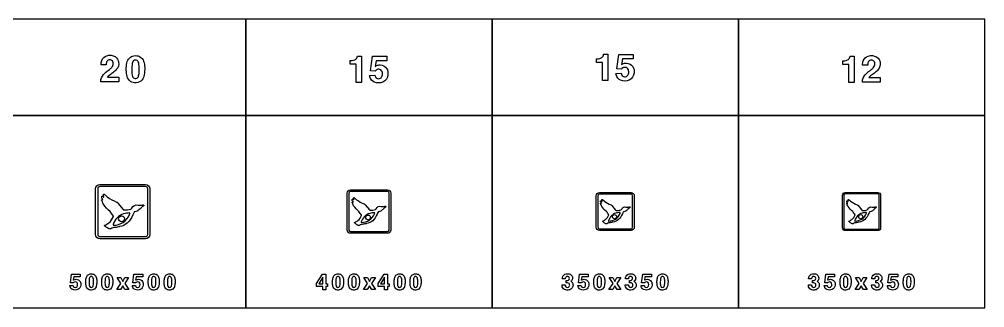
# Model space of a CAD drawing. Extents: x 0 to 18160, y 0 to 2655.
# Drawn here: x 9262 to 18160, y 0 to 2655 of the extents above; entities that cross this region are included whole.
import ezdxf

# ---------------------------------------------------------------- set-up
doc = ezdxf.new("R2010")
doc.units = 0
doc.header["$MEASUREMENT"] = 0

msp = doc.modelspace()

# ---------------------------------------------------------------- linework, layer by layer
for points in [[(9080, 1770), (11350, 1770), (11350, 2655), (9080, 2655)], [(11350, 1770), (13620, 1770), (13620, 2655), (11350, 2655)], [(13620, 1770), (15890, 1770), (15890, 2655), (13620, 2655)], [(15890, 1770), (18160, 1770), (18160, 2655), (15890, 2655)], [(9080, 0), (11350, 0), (11350, 1770), (9080, 1770)], [(11350, 0), (13620, 0), (13620, 1770), (11350, 1770)], [(13620, 0), (15890, 0), (15890, 1770), (13620, 1770)], [(15890, 0), (18160, 0), (18160, 1770), (15890, 1770)], [(10198.2, 221.797), (10163.1, 276.346), (10197.9, 276.346), (10216.2, 242.294), (10234.9, 276.346), (10269, 276.346), (10233.5, 222.318), (10270, 166.299), (10235.4, 166.299), (10215.6, 202.389), (10195.2, 166.299), (10161, 166.299)], [(12001, 222.096), (12055.2, 309.963), (12087.1, 309.963), (12087.1, 219.229), (12103.3, 219.229), (12103.3, 196.409), (12087.1, 196.409), (12087.1, 165.058), (12058.6, 165.058), (12058.6, 196.409), (12001, 196.409)], [(12058.6, 280.769), (12022.6, 219.229), (12058.6, 219.229)], [(12472.5, 221.797), (12437.4, 276.346), (12472.2, 276.347), (12490.5, 242.294), (12509.2, 276.347), (12543.3, 276.347), (12507.8, 222.318), (12544.3, 166.299), (12509.7, 166.299), (12489.9, 202.389), (12469.5, 166.299), (12435.3, 166.299)], [(12569, 222.114), (12623.3, 309.981), (12655.1, 309.981), (12655.1, 219.246), (12671.3, 219.246), (12671.3, 196.427), (12655.1, 196.427), (12655.1, 165.076), (12626.6, 165.076), (12626.6, 196.427), (12569, 196.427)], [(12626.6, 280.787), (12590.6, 219.246), (12626.6, 219.246)], [(14734.2, 221.783), (14699.1, 276.333), (14733.9, 276.333), (14752.1, 242.281), (14770.8, 276.333), (14805, 276.333), (14769.4, 222.304), (14806, 166.285), (14771.4, 166.285), (14751.6, 202.375), (14731.2, 166.285), (14697, 166.285)], [(17004.2, 221.783), (16969.1, 276.333), (17003.9, 276.333), (17022.1, 242.281), (17040.8, 276.333), (17075, 276.333), (17039.4, 222.304), (17076, 166.285), (17041.4, 166.285), (17021.6, 202.375), (17001.2, 166.285), (16967, 166.285)]]:
    msp.add_lwpolyline(points, close=True)
for points in [[(10012.9, 2078.85, -0.0640343), (10014.2, 2099.78, -0.161687), (10050, 2160.33, -0.0283718), (10091.8, 2192.71, 0.0545111), (10112.7, 2210.64, 0.192461), (10127.7, 2250.18, 0.234238), (10114.1, 2276.56, 0.196223), (10088.8, 2281.34, 0.252425), (10066.8, 2264.16, 0.0856617), (10062.7, 2247.14, 0.0202329), (10062, 2235.45), (10015.3, 2235.45, -0.0983795), (10021.4, 2276.76, -0.245047), (10067.6, 2319.89, -0.207102), (10144.5, 2311.55, -0.233443), (10177, 2259.22, -0.20961), (10158.8, 2195.04, -0.0785124), (10124.9, 2163.57, 0.0107372), (10089.1, 2137.78, 0.0665092), (10073.2, 2121.74), (10177.7, 2121.74), (10177.7, 2078.85)], [(10247.9, 2191.49, -0.0563084), (10253.9, 2254.33, -0.130301), (10276.1, 2298.12, -0.174843), (10317.9, 2319.53, -0.147552), (10371, 2312.9, -0.192146), (10407.8, 2269.73, -0.0833996), (10417.1, 2212.7, -0.0545507), (10412.1, 2141.92, -0.116773), (10393, 2097.85, -0.221099), (10338.1, 2070.16, -0.162564), (10286.7, 2082.68, -0.174743), (10255.4, 2128.1, -0.0640867), (10247.9, 2186.79)], [(12310.9, 2274.45), (12324.1, 2274.45, 0.0261527), (12330.1, 2275.12, 0.0824327), (12354.9, 2282.34, 0.211118), (12374.9, 2306.08, 0.0230957), (12377.6, 2315.99), (12415.7, 2315.99), (12415.7, 2074.01), (12367.1, 2074.01), (12367.1, 2241.03), (12310.9, 2241.03)], [(12491, 2139), (12538, 2140.78, 0.0452719), (12544.4, 2124.55, 0.0567733), (12549.1, 2117.67, 0.070207), (12553.5, 2114.2, 0.264984), (12589.6, 2112.3, 0.20748), (12607, 2135.41, 0.147389), (12605.8, 2173.44, 0.308532), (12576.4, 2194.85, 0.215743), (12546.7, 2184.62, 0.028781), (12541.3, 2178.38), (12498.7, 2180.39), (12516.5, 2315.07), (12650.5, 2315.07), (12650.5, 2273.2), (12550.1, 2273.2), (12541.1, 2221.19, -0.0211252), (12554.1, 2228.73, -0.121371), (12587.4, 2234.58, -0.244671), (12647.2, 2202.63, -0.173069), (12658.8, 2143.5, -0.256779), (12613.6, 2077.51, -0.199585), (12534, 2076.44, -0.245625), (12493.7, 2125.34, -0.0170062)], [(14580.9, 2291.94), (14594, 2291.94, 0.0261527), (14600.1, 2292.61, 0.0824327), (14624.9, 2299.84, 0.211118), (14644.9, 2323.58, 0.0230957), (14647.6, 2333.49), (14685.7, 2333.49), (14685.7, 2091.51), (14637.1, 2091.51), (14637.1, 2258.53), (14580.9, 2258.53)], [(14761, 2156.5), (14808, 2158.28, 0.0452719), (14814.4, 2142.04, 0.0567733), (14819.1, 2135.17, 0.070207), (14823.5, 2131.7, 0.264984), (14859.6, 2129.8, 0.20748), (14877, 2152.9, 0.147389), (14875.8, 2190.94, 0.308532), (14846.4, 2212.34, 0.215743), (14816.7, 2202.11, 0.028781), (14811.3, 2195.87), (14768.7, 2197.89), (14786.5, 2332.56), (14920.5, 2332.56), (14920.5, 2290.7), (14820.1, 2290.7), (14811.1, 2238.69, -0.0211252), (14824, 2246.23, -0.121371), (14857.4, 2252.08, -0.244671), (14917.2, 2220.12, -0.173069), (14928.7, 2161, -0.256779), (14883.6, 2095.01, -0.199585), (14804, 2093.94, -0.245625), (14763.7, 2142.83, -0.0170062)], [(16852.4, 2273.43), (16865.5, 2273.43, 0.0261527), (16871.5, 2274.1, 0.0824327), (16896.4, 2281.32, 0.211118), (16916.4, 2305.06, 0.0230957), (16919, 2314.97), (16957.1, 2314.97), (16957.1, 2072.99), (16908.5, 2072.99), (16908.5, 2240.01), (16852.4, 2240.01)], [(17032.5, 2075.98, -0.0640343), (17033.8, 2096.92, -0.161687), (17069.6, 2157.46, -0.0283718), (17111.4, 2189.85, 0.0545111), (17132.3, 2207.78, 0.192461), (17147.3, 2247.31, 0.234238), (17133.7, 2273.69, 0.196223), (17108.4, 2278.47, 0.252425), (17086.4, 2261.29, 0.0856617), (17082.3, 2244.27, 0.0202329), (17081.6, 2232.58), (17034.9, 2232.58, -0.0983795), (17041, 2273.89, -0.245047), (17087.1, 2317.02, -0.207102), (17164.1, 2308.69, -0.233443), (17196.6, 2256.36, -0.20961), (17178.4, 2192.18, -0.0785124), (17144.5, 2160.7, 0.0107372), (17108.7, 2134.91, 0.0665092), (17092.8, 2118.88), (17197.3, 2118.88), (17197.3, 2075.98)], [(10299.2, 2160.96, 0.0124589), (10299.8, 2154.64, 0.0668192), (10305.4, 2129.25, 0.615362), (10356.3, 2123.64, 0.0726881), (10361.7, 2136.67, 0.0588562), (10366.4, 2173.95, 0.0389037), (10364.8, 2240.94, 0.084671), (10358.2, 2264.28, 0.156013), (10346.8, 2276.44, 0.143208), (10331, 2279.4, 0.172584), (10315.3, 2273.2, 0.132565), (10305.3, 2257.64, 0.0498315), (10300.8, 2235.92, 0.0368731)], [(10005, 634.997, -0.414213), (9965, 674.997), (9965, 1095, -0.414213), (10005, 1135), (10425, 1135, -0.414213), (10465, 1095), (10465, 674.997, -0.414213), (10425, 634.997)], [(10005, 654.997), (10425, 654.997, 0.414213), (10445, 674.997), (10445, 1095, 0.414213), (10425, 1115), (10005, 1115, 0.414213), (9985, 1095), (9985, 674.997, 0.414213)], [(12315, 684.997, -0.414213), (12285, 714.997), (12285, 1055, -0.414213), (12315, 1085), (12655, 1085, -0.414213), (12685, 1055), (12685, 714.997, -0.414213), (12655, 684.997)], [(12315, 699.997), (12655, 699.997, 0.414213), (12670, 714.997), (12670, 1055, 0.414213), (12655, 1070), (12315, 1070, 0.414213), (12300, 1055), (12300, 714.997, 0.414213)], [(10022.1, 994.949, 0.156856), (10031.2, 994.625, 0.10896), (10032.5, 995.598, -0.0532253), (10022.5, 1009.79, -0.100525), (10020.8, 1014.91), (10020.9, 1026.09, -0.28945), (10028.3, 1027.94, -0.00716519), (10029.5, 1027.81, -0.186719), (10037.8, 1019.32, 0.101805), (10038.1, 1019.03, 0.0899003), (10039.4, 1018.82, 0.0778446), (10040.7, 1019.05, 0.329711), (10040.9, 1019.53, -0.189367), (10037.9, 1044.12, -0.112612), (10038.3, 1044.81, -0.171862), (10039.2, 1045.16, 0.0190717), (10045.2, 1044.79, -0.0357403), (10066.9, 1024.47), (10071.6, 1019.73, 0.0403336), (10158.8, 972.674), (10163.4, 970.15, -0.10629), (10169, 964.678, 0.00838595), (10170.6, 962.847), (10219.9, 905.383), (10223.2, 901.633, 0.145739), (10227.4, 899.528, 0.0874698), (10289.4, 908.078, 0.134174), (10299.3, 917.654, -0.395077), (10355.7, 944.24, 0.0756726), (10360.2, 943.607, -0.00590781), (10381.1, 943.576, 0.0803158), (10396.3, 945.333, -0.0605311), (10401.8, 946.195, -0.253134), (10409, 942.504, -0.245262), (10409.1, 940.129, -0.134505), (10406.6, 937.017, 0.00953787), (10401, 932.936, -0.123375), (10396.1, 930.908, 0.00737481), (10381.6, 916.334, -0.0264534), (10352.4, 890.322, -0.0315375), (10351.3, 889.501, -0.0395282), (10327.7, 883.176), (10324.1, 882.325, 0.158897), (10319.4, 879.042, 0.0243509), (10308.3, 855.041, -0.10568), (10257.3, 779.613, -0.145465), (10185.5, 746.327, 0.0090955), (10179.1, 744.757, 0.00825442), (10175.5, 744.185, 0.00486078), (10153.5, 739.698, -0.0650136), (10144.1, 738.767, 0.135828), (10105.9, 725.659, -0.0876568), (10089.7, 725.453, -0.00771763), (10078, 730.981, -0.0150416), (10076.1, 731.835, -0.0593718), (10050.4, 755.089, -0.0384223), (10048.1, 757.455, -0.212884), (10048, 758.301, -0.126102), (10048.5, 758.88, 0.0577015), (10087.7, 780.779, 0.12672), (10129.7, 840.878, 0.174484), (10129.2, 843.872, -0.0150029), (10098.7, 885.372, -0.0703317), (10037.8, 951.906, -0.046352), (10027.5, 973.532, 0.0362785), (10022.8, 986.05, -0.0634637), (10021.1, 989.708, -0.120722), (10020.7, 993.084, -0.274988)], [(12330.7, 972.959, 0.156856), (12338, 972.7, 0.10896), (12339, 973.478, -0.0532253), (12331, 984.834, -0.100525), (12329.6, 988.931), (12329.7, 997.872, -0.28945), (12335.6, 999.351, -0.00716519), (12336.6, 999.25, -0.186719), (12343.4, 992.341, 0.0899003), (12344.6, 992.053, 0.0778446), (12345.6, 992.236, 0.329711), (12345.8, 992.626, -0.189367), (12343.3, 1012.29, -0.112612), (12343.7, 1012.85, -0.171862), (12344.3, 1013.12, 0.0190717), (12349.1, 1012.83, -0.0357403), (12366.6, 996.575), (12370.3, 992.787, 0.0403336), (12440, 955.138), (12443.7, 953.119, -0.10629), (12448.2, 948.742, 0.00838595), (12449.5, 947.277), (12488.9, 901.306), (12491.6, 898.306, 0.145739), (12494.9, 896.622, 0.0874698), (12544.5, 903.462, 0.134174), (12552.4, 911.123, -0.395077), (12597.6, 932.392, 0.0756726), (12601.2, 931.885, -0.00590781), (12617.9, 931.861, 0.0803158), (12630, 933.266, -0.0605311), (12634.4, 933.955, -0.253134), (12640.2, 931.002, -0.245262), (12640.3, 929.103, -0.134505), (12638.3, 926.613, 0.00953787), (12633.8, 923.348, -0.123375), (12629.9, 921.726, 0.00737481), (12618.2, 910.067, -0.0264534), (12594.9, 889.257, -0.0315375), (12594, 888.601, -0.0395282), (12575.2, 883.54), (12572.3, 882.859, 0.158897), (12568.6, 880.233, 0.0243509), (12559.7, 861.032, -0.10568), (12518.9, 800.69, -0.145465), (12461.4, 774.062, 0.0090955), (12456.3, 772.805, 0.00825442), (12453.4, 772.347, 0.00486078), (12435.8, 768.758, -0.0650136), (12428.3, 768.013, 0.135828), (12397.7, 757.527, -0.0876568), (12384.7, 757.362, -0.00771763), (12375.4, 761.785, -0.0150416), (12373.9, 762.468, -0.0593718), (12353.4, 781.07, -0.0384223), (12351.5, 782.964, -0.212884), (12351.4, 783.641, -0.126102), (12351.8, 784.104, 0.0577015), (12383.2, 801.623, 0.12672), (12416.7, 849.702, 0.174484), (12416.4, 852.097, -0.0150029), (12392, 885.297, -0.0703317), (12343.3, 938.525, -0.046352), (12335, 955.825, 0.0362785), (12331.2, 965.839, -0.0634637), (12329.9, 968.766, -0.120722), (12329.6, 971.467, -0.274988)], [(14610, 709.997, -0.414213), (14580, 739.997), (14580, 1030, -0.414213), (14610, 1060), (14900, 1060, -0.414213), (14930, 1030), (14930, 739.997, -0.414213), (14900, 709.997)], [(14610, 724.997), (14900, 724.997, 0.414213), (14915, 739.997), (14915, 1030, 0.414213), (14900, 1045), (14610, 1045, 0.414213), (14595, 1030), (14595, 739.997, 0.414213)], [(14620, 961.964, 0.156856), (14626.4, 961.737, 0.10896), (14627.3, 962.418, -0.0532253), (14620.3, 972.354, -0.100525), (14619.1, 975.939), (14619.1, 983.763, -0.28945), (14624.3, 985.056, -0.00716519), (14625.2, 984.968, -0.186719), (14631.1, 978.923, 0.0899003), (14632.1, 978.671, 0.0778446), (14633.1, 979.099, -0.189367), (14631.1, 996.383, -0.112612), (14631.3, 996.867, -0.171862), (14631.9, 997.108, 0.0190717), (14636.1, 996.852, -0.0357403), (14651.4, 982.628), (14654.6, 979.313, 0.0403336), (14715.7, 946.371), (14718.8, 944.604, -0.10629), (14722.8, 940.774, 0.00838595), (14723.9, 939.492), (14758.4, 899.267), (14760.8, 896.642, 0.145739), (14763.7, 895.169, 0.0874698), (14807.1, 901.154, 0.134174), (14814, 907.857, -0.395077), (14853.5, 926.468, 0.0756726), (14856.7, 926.024, -0.00590781), (14871.3, 926.003, 0.0803158), (14881.9, 927.232, -0.0605311), (14885.7, 927.836, -0.253134), (14890.8, 925.252, -0.245262), (14890.9, 923.59, -0.134505), (14889.1, 921.411, 0.00953787), (14885.2, 918.554, -0.123375), (14881.8, 917.134, 0.00737481), (14871.6, 906.933, -0.0264534), (14851.1, 888.724, -0.0315375), (14850.4, 888.15, -0.0395282), (14833.9, 883.722), (14831.4, 883.127, 0.158897), (14828.1, 880.829, 0.0243509), (14820.3, 864.028, -0.10568), (14784.6, 811.228, -0.145465), (14734.3, 787.928, 0.0090955), (14729.9, 786.829, 0.00825442), (14727.4, 786.428, 0.00486078), (14712, 783.288, -0.0650136), (14705.4, 782.636, 0.135828), (14678.6, 773.461, -0.0876568), (14667.3, 773.316, -0.00771763), (14659.1, 777.186, -0.0150416), (14657.8, 777.784, -0.0593718), (14639.8, 794.061, -0.0384223), (14638.2, 795.718, -0.212884), (14638.3, 796.496, -0.00593683), (14638.5, 796.75, 0.0577015), (14665.9, 812.045, 0.12672), (14695.3, 854.114, 0.174484), (14694.9, 856.21, -0.0150029), (14673.6, 885.259, -0.0703317), (14631, 931.834, -0.046352), (14623.8, 946.971, 0.0362785), (14620.5, 955.734, -0.0634637), (14619.3, 958.295, -0.120722), (14619, 960.658, -0.274988)], [(16874, 709.997, -0.414213), (16850, 733.997), (16850, 1036, -0.414213), (16874, 1060), (17176, 1060, -0.414213), (17200, 1036), (17200, 733.997, -0.414213), (17176, 709.997)], [(16874, 721.997), (17176, 721.997, 0.414213), (17188, 733.997), (17188, 1036, 0.414213), (17176, 1048), (16874, 1048, 0.414213), (16862, 1036), (16862, 733.997, 0.414213)], [(16890, 961.964, 0.156856), (16896.4, 961.737, 0.10896), (16897.3, 962.418, -0.0532253), (16890.3, 972.354, -0.100525), (16889.1, 975.939), (16889.1, 983.763, -0.28945), (16894.3, 985.056, -0.00716519), (16895.2, 984.968, -0.186719), (16901.1, 978.923, 0.0899003), (16902.1, 978.671, 0.0778446), (16903.1, 979.099, -0.189367), (16901.1, 996.383, -0.112612), (16901.3, 996.867, -0.171862), (16901.9, 997.108, 0.0190717), (16906.1, 996.852, -0.0357403), (16921.4, 982.628), (16924.6, 979.313, 0.0403336), (16985.7, 946.371), (16988.8, 944.604, -0.10629), (16992.8, 940.774, 0.00838595), (16993.9, 939.492), (17028.4, 899.267), (17030.8, 896.642, 0.145739), (17033.7, 895.169, 0.0874698), (17077.1, 901.154, 0.134174), (17084, 907.857, -0.395077), (17123.5, 926.468, 0.0756726), (17126.7, 926.024, -0.00590781), (17141.3, 926.003, 0.0803158), (17151.9, 927.232, -0.0605311), (17155.7, 927.836, -0.253134), (17160.8, 925.252, -0.245262), (17160.9, 923.59, -0.134505), (17159.1, 921.411, 0.00953787), (17155.2, 918.554, -0.123375), (17151.8, 917.134, 0.00737481), (17141.6, 906.933, -0.0264534), (17121.1, 888.724, -0.0315375), (17120.4, 888.15, -0.0395282), (17103.9, 883.722), (17101.4, 883.127, 0.158897), (17098.1, 880.829, 0.0243509), (17090.3, 864.028, -0.10568), (17054.6, 811.228, -0.145465), (17004.3, 787.928, 0.0090955), (16999.9, 786.829, 0.00825442), (16997.4, 786.428, 0.00486078), (16982, 783.288, -0.0650136), (16975.4, 782.636, 0.135828), (16948.6, 773.461, -0.0876568), (16937.3, 773.316, -0.00771763), (16929.1, 777.186, -0.0150416), (16927.8, 777.784, -0.0593718), (16909.8, 794.061, -0.0384223), (16908.2, 795.718, -0.212884), (16908.3, 796.496, -0.00593683), (16908.5, 796.75, 0.0577015), (16935.9, 812.045, 0.12672), (16965.3, 854.114, 0.174484), (16964.9, 856.21, -0.0150029), (16943.6, 885.259, -0.0703317), (16901, 931.834, -0.046352), (16893.8, 946.971, 0.0362785), (16890.5, 955.734, -0.0634637), (16889.3, 958.295, -0.120722), (16889, 960.658, -0.274988)], [(10128.9, 759.755, 0.312268), (10277.5, 857.758, -0.0418686), (10279.4, 862.515, 0.117904), (10280.6, 868.149, 0.309184), (10278.1, 871.569, 0.0165226), (10277.5, 871.781, 0.0862694), (10223.3, 864.404, 0.237845), (10126.3, 766.374, 0.351182), (10127.7, 760.531, 0.0349349)], [(10177.4, 818.281, -1), (10231.5, 818.281, -1)], [(12416.1, 784.804, 0.312268), (12535, 863.206, -0.0418686), (12536.5, 867.011, 0.117904), (12537.5, 871.519, 0.309184), (12535.5, 874.255, 0.0165226), (12535, 874.424, 0.0862694), (12491.7, 868.522, 0.237845), (12414, 790.098, 0.351182), (12415.2, 785.424, 0.0349349)], [(12454.9, 831.624, -1), (12498.2, 831.624, -1)], [(14694.8, 797.328, 0.312268), (14798.7, 865.93, -0.0418686), (14800.1, 869.259, 0.117904), (14800.9, 873.204, 0.309184), (14799, 875.672, 0.0862694), (14760.8, 870.582, 0.237845), (14692.9, 801.961, 0.351182), (14693.9, 797.871, 0.0349349)], [(14728.7, 838.296, -1), (14766.6, 838.296, -1)], [(16964.8, 797.328, 0.312268), (17068.7, 865.93, -0.0418686), (17070.1, 869.259, 0.117904), (17070.9, 873.204, 0.309184), (17069, 875.672, 0.0862694), (17030.8, 870.582, 0.237845), (16962.9, 801.961, 0.351182), (16963.9, 797.871, 0.0349349)], [(16998.7, 838.296, -1), (17036.6, 838.296, -1)], [(9727.75, 203.882), (9755.92, 204.948, 0.0452719), (9759.76, 195.209, 0.0567733), (9762.6, 191.086, 0.070207), (9765.26, 189, 0.264984), (9786.87, 187.863, 0.20748), (9797.32, 201.725, 0.147389), (9796.63, 224.545, 0.308532), (9779, 237.389, 0.215743), (9761.13, 231.251, 0.028781), (9757.91, 227.507), (9732.34, 228.716), (9743.03, 309.521), (9823.46, 309.521), (9823.46, 284.403), (9763.2, 284.403), (9757.82, 253.195, -0.0211252), (9765.57, 257.721, -0.121371), (9785.57, 261.228, -0.244671), (9821.44, 242.057, -0.173069), (9828.39, 206.583, -0.256779), (9801.28, 166.986, -0.199585), (9753.55, 166.346, -0.245625), (9729.38, 195.683, -0.0170062)], [(9874.18, 234.284, -0.0563084), (9877.8, 271.986, -0.130301), (9891.12, 298.265, -0.174843), (9916.22, 311.109, -0.147552), (9948.09, 307.128, -0.192146), (9970.17, 281.227, -0.0833996), (9975.72, 247.009, -0.0545507), (9972.71, 204.545, -0.116773), (9961.26, 178.099, -0.221099), (9928.35, 161.488, -0.162564), (9897.47, 169, -0.174743), (9878.7, 196.251, -0.0640867), (9874.23, 231.464)], [(9905.01, 215.967, 0.0124589), (9905.32, 212.175, 0.0668192), (9908.68, 196.938, 0.615362), (9939.23, 193.573, 0.0726881), (9942.5, 201.393, 0.0588562), (9945.32, 223.763, 0.0389037), (9944.34, 263.953, 0.084671), (9940.39, 277.957, 0.156013), (9933.51, 285.256, 0.143208), (9924.08, 287.033, 0.172584), (9914.63, 283.313, 0.132565), (9908.66, 273.976, 0.0498315), (9905.93, 260.943, 0.0368731)], [(10020.9, 234.284, -0.0563084), (10024.5, 271.986, -0.130301), (10037.9, 298.265, -0.174843), (10063, 311.109, -0.147552), (10094.8, 307.128, -0.192146), (10116.9, 281.227, -0.0833996), (10122.5, 247.009, -0.0545507), (10119.5, 204.545, -0.116773), (10108, 178.1, -0.221099), (10075.1, 161.488, -0.162564), (10044.2, 169, -0.174743), (10025.5, 196.251, -0.0640867), (10021, 231.464)], [(10051.8, 215.967, 0.0124589), (10052.1, 212.175, 0.0668192), (10055.4, 196.938, 0.615362), (10086, 193.573, 0.0726881), (10089.2, 201.393, 0.0588562), (10092.1, 223.763, 0.0389037), (10091.1, 263.953, 0.084671), (10087.1, 277.957, 0.156013), (10080.3, 285.256, 0.143208), (10070.8, 287.033, 0.172584), (10061.4, 283.313, 0.132565), (10055.4, 273.976, 0.0498315), (10052.7, 260.943, 0.0368731)], [(10303.3, 203.891), (10331.5, 204.957, 0.0452719), (10335.3, 195.218, 0.0567733), (10338.2, 191.095, 0.070207), (10340.8, 189.009, 0.264984), (10362.4, 187.872, 0.20748), (10372.9, 201.734, 0.147389), (10372.2, 224.554, 0.308532), (10354.6, 237.398, 0.215743), (10336.7, 231.26, 0.028781), (10333.5, 227.516), (10307.9, 228.725), (10318.6, 309.531), (10399, 309.531), (10399, 284.412), (10338.8, 284.412), (10333.4, 253.204, -0.0211252), (10341.1, 257.73, -0.121371), (10361.1, 261.237, -0.244671), (10397, 242.066, -0.173069), (10404, 206.592, -0.256779), (10376.8, 166.995, -0.199585), (10329.1, 166.355, -0.245625), (10304.9, 195.692, -0.0170062)], [(10449.7, 234.285, -0.0563084), (10453.4, 271.986, -0.130301), (10466.7, 298.266, -0.174843), (10491.8, 311.109, -0.147552), (10523.7, 307.128, -0.192146), (10545.7, 281.228, -0.0833996), (10551.3, 247.01, -0.0545507), (10548.3, 204.545, -0.116773), (10536.8, 178.1, -0.221099), (10503.9, 161.488, -0.162564), (10473, 169, -0.174743), (10454.3, 196.251, -0.0640867), (10449.8, 231.465)], [(10480.6, 215.967, 0.0124589), (10480.9, 212.175, 0.0668192), (10484.2, 196.939, 0.615362), (10514.8, 193.574, 0.0726881), (10518.1, 201.394, 0.0588562), (10520.9, 223.763, 0.0389037), (10519.9, 263.953, 0.084671), (10516, 277.957, 0.156013), (10509.1, 285.256, 0.143208), (10499.7, 287.033, 0.172584), (10490.2, 283.313, 0.132565), (10484.2, 273.976, 0.0498315), (10481.5, 260.943, 0.0368731)], [(10596.5, 234.275, -0.0563084), (10600.1, 271.977, -0.130301), (10613.4, 298.256, -0.174843), (10638.5, 311.1, -0.147552), (10670.4, 307.119, -0.192146), (10692.5, 281.218, -0.0833996), (10698, 247, -0.0545507), (10695, 204.536, -0.116773), (10683.6, 178.09, -0.221099), (10650.7, 161.479, -0.162564), (10619.8, 168.991, -0.174743), (10601, 196.242, -0.0640867), (10596.5, 231.455)], [(10627.3, 215.958, 0.0124589), (10627.6, 212.166, 0.0668192), (10631, 196.929, 0.615362), (10661.5, 193.564, 0.0726881), (10664.8, 201.384, 0.0588562), (10667.6, 223.754, 0.0389037), (10666.7, 263.943, 0.084671), (10662.7, 277.948, 0.156013), (10655.8, 285.247, 0.143208), (10646.4, 287.024, 0.172584), (10636.9, 283.304, 0.132565), (10631, 273.967, 0.0498315), (10628.2, 260.934, 0.0368731)], [(12148.5, 234.285, -0.0563084), (12152.1, 271.986, -0.130301), (12165.4, 298.266, -0.174843), (12190.5, 311.109, -0.147552), (12222.4, 307.128, -0.192146), (12244.5, 281.228, -0.0833996), (12250, 247.01, -0.0545507), (12247, 204.546, -0.116773), (12235.6, 178.1, -0.221099), (12202.7, 161.489, -0.162564), (12171.8, 169.001, -0.174743), (12153, 196.252, -0.0640867), (12148.5, 231.465)], [(12179.3, 215.967, 0.0124589), (12179.6, 212.176, 0.0668192), (12183, 196.939, 0.615362), (12213.5, 193.574, 0.0726881), (12216.8, 201.394, 0.0588562), (12219.6, 223.764, 0.0389037), (12218.6, 263.953, 0.084671), (12214.7, 277.958, 0.156013), (12207.8, 285.256, 0.143208), (12198.4, 287.034, 0.172584), (12188.9, 283.313, 0.132565), (12183, 273.977, 0.0498315), (12180.2, 260.944, 0.0368731)], [(12295.2, 234.285, -0.0563084), (12298.9, 271.986, -0.130301), (12312.2, 298.266, -0.174843), (12337.3, 311.109, -0.147552), (12369.1, 307.128, -0.192146), (12391.2, 281.228, -0.0833996), (12396.8, 247.01, -0.0545507), (12393.8, 204.546, -0.116773), (12382.3, 178.1, -0.221099), (12349.4, 161.489, -0.162564), (12318.5, 169.001, -0.174743), (12299.8, 196.252, -0.0640867), (12295.3, 231.465)], [(12326.1, 215.967, 0.0124589), (12326.4, 212.176, 0.0668192), (12329.7, 196.939, 0.615362), (12360.3, 193.574, 0.0726881), (12363.5, 201.394, 0.0588562), (12366.4, 223.764, 0.0389037), (12365.4, 263.953, 0.084671), (12361.4, 277.958, 0.156013), (12354.6, 285.256, 0.143208), (12345.1, 287.034, 0.172584), (12335.7, 283.313, 0.132565), (12329.7, 273.977, 0.0498315), (12327, 260.944, 0.0368731)], [(12716.5, 234.285, -0.0563084), (12720.1, 271.986, -0.130301), (12733.4, 298.266, -0.174843), (12758.5, 311.109, -0.147552), (12790.4, 307.128, -0.192146), (12812.5, 281.228, -0.0833996), (12818, 247.01, -0.0545507), (12815, 204.545, -0.116773), (12803.6, 178.1, -0.221099), (12770.7, 161.489, -0.162564), (12739.8, 169, -0.174743), (12721, 196.252, -0.0640867), (12716.5, 231.465)], [(12747.3, 215.967, 0.0124589), (12747.6, 212.176, 0.0668192), (12751, 196.939, 0.615362), (12781.5, 193.574, 0.0726881), (12784.8, 201.394, 0.0588562), (12787.6, 223.763, 0.0389037), (12786.7, 263.953, 0.084671), (12782.7, 277.958, 0.156013), (12775.8, 285.256, 0.143208), (12766.4, 287.033, 0.172584), (12757, 283.313, 0.132565), (12751, 273.977, 0.0498315), (12748.3, 260.943, 0.0368731)], [(12863.2, 234.275, -0.0563084), (12866.9, 271.977, -0.130301), (12880.2, 298.256, -0.174843), (12905.3, 311.1, -0.147552), (12937.2, 307.119, -0.192146), (12959.2, 281.219, -0.0833996), (12964.8, 247.001, -0.0545507), (12961.8, 204.536, -0.116773), (12950.3, 178.091, -0.221099), (12917.4, 161.479, -0.162564), (12886.5, 168.991, -0.174743), (12867.8, 196.242, -0.0640867), (12863.3, 231.456)], [(12894.1, 215.958, 0.0124589), (12894.4, 212.166, 0.0668192), (12897.7, 196.93, 0.615362), (12928.3, 193.565, 0.0726881), (12931.6, 201.385, 0.0588562), (12934.4, 223.754, 0.0389037), (12933.4, 263.944, 0.084671), (12929.5, 277.948, 0.156013), (12922.6, 285.247, 0.143208), (12913.2, 287.024, 0.172584), (12903.7, 283.304, 0.132565), (12897.7, 273.967, 0.0498315), (12895, 260.934, 0.0368731)], [(14264.9, 210.618), (14292.7, 210.618, 0.0411845), (14294, 201.495, 0.335066), (14312.3, 186.329, 0.276505), (14331.4, 195.05, 0.158203), (14334.8, 207.49, 0.0878221), (14333, 217.04, 0.217575), (14321.9, 227.158, 0.0882727), (14309.1, 229.031), (14302.7, 229.031), (14302.7, 250.192, 0.0282129), (14314.4, 250.547, 0.50028), (14330.6, 277.846, 0.235001), (14319.5, 286.874, 0.165496), (14304.1, 285.5, 0.220849), (14295.5, 275.571, 0.055705), (14293.8, 264.647), (14266.9, 264.647, -0.0488003), (14268, 278.201, -0.30773), (14302.6, 310.903, -0.146685), (14338.2, 307.348, -0.469869), (14354.2, 251.685, -0.0891152), (14346.9, 244.623), (14344.4, 242.822, -0.0245333), (14351.1, 238.983, -0.202429), (14364.5, 216.969, -0.422325), (14326.8, 163.296, -0.154301), (14288.4, 167.609, -0.287878), (14265, 204.03, -0.0143877)], [(14410.5, 203.85), (14438.6, 204.916, 0.0452719), (14442.5, 195.177, 0.0567733), (14445.3, 191.054, 0.070207), (14448, 188.968, 0.264984), (14469.6, 187.831, 0.20748), (14480, 201.694, 0.147389), (14479.4, 224.513, 0.308532), (14461.7, 237.357, 0.215743), (14443.9, 231.22, 0.028781), (14440.6, 227.476), (14415.1, 228.684), (14425.7, 309.49), (14506.2, 309.49), (14506.2, 284.371), (14445.9, 284.371), (14440.5, 253.163, -0.0211252), (14448.3, 257.689, -0.121371), (14468.3, 261.196, -0.244671), (14504.2, 242.025, -0.173069), (14511.1, 206.551, -0.256779), (14484, 166.954, -0.199585), (14436.3, 166.314, -0.245625), (14412.1, 195.651, -0.0170062)], [(14556.9, 234.262, -0.0563084), (14560.5, 271.963, -0.130301), (14573.8, 298.243, -0.174843), (14598.9, 311.086, -0.147552), (14630.8, 307.106, -0.192146), (14652.9, 281.205, -0.0833996), (14658.4, 246.987, -0.0545507), (14655.4, 204.523, -0.116773), (14644, 178.077, -0.221099), (14611.1, 161.466, -0.162564), (14580.2, 168.978, -0.174743), (14561.4, 196.229, -0.0640867), (14556.9, 231.442)], [(14587.7, 215.944, 0.0124589), (14588, 212.153, 0.0668192), (14591.4, 196.916, 0.615362), (14621.9, 193.551, 0.0726881), (14625.2, 201.371, 0.0588562), (14628, 223.741, 0.0389037), (14627.1, 263.93, 0.084671), (14623.1, 277.935, 0.156013), (14616.2, 285.233, 0.143208), (14606.8, 287.011, 0.172584), (14597.3, 283.29, 0.132565), (14591.4, 273.954, 0.0498315), (14588.7, 260.921, 0.0368731)], [(14847.3, 210.655), (14875.2, 210.655, 0.0411845), (14876.4, 201.531, 0.335066), (14894.7, 186.366, 0.276505), (14913.9, 195.086, 0.158203), (14917.2, 207.527, 0.0878221), (14915.4, 217.076, 0.217575), (14904.3, 227.195, 0.0882727), (14891.6, 229.067), (14885.1, 229.067), (14885.1, 250.228, 0.0282129), (14896.8, 250.584, 0.50028), (14913, 277.882, 0.235001), (14901.9, 286.911, 0.165496), (14886.5, 285.536, 0.220849), (14878, 275.607, 0.055705), (14876.2, 264.683), (14849.4, 264.683, -0.0488003), (14850.4, 278.238, -0.30773), (14885, 310.939, -0.146685), (14920.7, 307.384, -0.469869), (14936.6, 251.721, -0.0891152), (14929.4, 244.659), (14926.8, 242.858, -0.0245333), (14933.5, 239.019, -0.202429), (14946.9, 217.005, -0.422325), (14909.3, 163.332, -0.154301), (14870.8, 167.645, -0.287878), (14847.4, 204.067, -0.0143877)], [(14992.9, 203.886), (15021.1, 204.953, 0.0452719), (15024.9, 195.213, 0.0567733), (15027.8, 191.09, 0.070207), (15030.4, 189.005, 0.264984), (15052, 187.868, 0.20748), (15062.5, 201.73, 0.147389), (15061.8, 224.55, 0.308532), (15044.2, 237.394, 0.215743), (15026.3, 231.256, 0.028781), (15023.1, 227.512), (14997.5, 228.721), (15008.2, 309.526), (15088.6, 309.526), (15088.6, 284.408), (15028.3, 284.408), (15023, 253.199, -0.0211252), (15030.7, 257.725, -0.121371), (15050.7, 261.232, -0.244671), (15086.6, 242.062, -0.173069), (15093.5, 206.588, -0.256779), (15066.4, 166.991, -0.199585), (15018.7, 166.351, -0.245625), (14994.5, 195.687, -0.0170062)], [(15139.3, 234.299, -0.0563084), (15143, 272, -0.130301), (15156.3, 298.28, -0.174843), (15181.4, 311.123, -0.147552), (15213.2, 307.142, -0.192146), (15235.3, 281.242, -0.0833996), (15240.9, 247.024, -0.0545507), (15237.9, 204.559, -0.116773), (15226.4, 178.114, -0.221099), (15193.5, 161.502, -0.162564), (15162.6, 169.014, -0.174743), (15143.9, 196.265, -0.0640867), (15139.4, 231.479)], [(15170.2, 215.981, 0.0124589), (15170.5, 212.19, 0.0668192), (15173.8, 196.953, 0.615362), (15204.4, 193.588, 0.0726881), (15207.6, 201.408, 0.0588562), (15210.5, 223.777, 0.0389037), (15209.5, 263.967, 0.084671), (15205.5, 277.972, 0.156013), (15198.7, 285.27, 0.143208), (15189.2, 287.047, 0.172584), (15179.8, 283.327, 0.132565), (15173.8, 273.991, 0.0498315), (15171.1, 260.957, 0.0368731)], [(16534.9, 210.618), (16562.7, 210.618, 0.0411845), (16564, 201.495, 0.335066), (16582.3, 186.329, 0.276505), (16601.4, 195.05, 0.158203), (16604.8, 207.49, 0.0878221), (16603, 217.04, 0.217575), (16591.9, 227.158, 0.0882727), (16579.1, 229.031), (16572.7, 229.031), (16572.7, 250.192, 0.0282129), (16584.4, 250.547, 0.50028), (16600.6, 277.846, 0.235001), (16589.5, 286.874, 0.165496), (16574.1, 285.5, 0.220849), (16565.5, 275.571, 0.055705), (16563.8, 264.647), (16536.9, 264.647, -0.0488003), (16538, 278.201, -0.30773), (16572.6, 310.903, -0.146685), (16608.2, 307.348, -0.469869), (16624.2, 251.685, -0.0891152), (16616.9, 244.623), (16614.4, 242.822, -0.0245333), (16621.1, 238.983, -0.202429), (16634.5, 216.969, -0.422325), (16596.8, 163.296, -0.154301), (16558.4, 167.609, -0.287878), (16535, 204.03, -0.0143877)], [(16680.5, 203.85), (16708.6, 204.916, 0.0452719), (16712.5, 195.177, 0.0567733), (16715.3, 191.054, 0.070207), (16718, 188.968, 0.264984), (16739.6, 187.831, 0.20748), (16750, 201.694, 0.147389), (16749.4, 224.513, 0.308532), (16731.7, 237.357, 0.215743), (16713.9, 231.22, 0.028781), (16710.6, 227.476), (16685.1, 228.684), (16695.7, 309.49), (16776.2, 309.49), (16776.2, 284.371), (16715.9, 284.371), (16710.5, 253.163, -0.0211252), (16718.3, 257.689, -0.121371), (16738.3, 261.196, -0.244671), (16774.2, 242.025, -0.173069), (16781.1, 206.551, -0.256779), (16754, 166.954, -0.199585), (16706.3, 166.314, -0.245625), (16682.1, 195.651, -0.0170062)], [(16826.9, 234.262, -0.0563084), (16830.5, 271.963, -0.130301), (16843.8, 298.243, -0.174843), (16868.9, 311.086, -0.147552), (16900.8, 307.106, -0.192146), (16922.9, 281.205, -0.0833996), (16928.4, 246.987, -0.0545507), (16925.4, 204.523, -0.116773), (16914, 178.077, -0.221099), (16881.1, 161.466, -0.162564), (16850.2, 168.978, -0.174743), (16831.4, 196.229, -0.0640867), (16826.9, 231.442)], [(16857.7, 215.944, 0.0124589), (16858, 212.153, 0.0668192), (16861.4, 196.916, 0.615362), (16891.9, 193.551, 0.0726881), (16895.2, 201.371, 0.0588562), (16898, 223.741, 0.0389037), (16897.1, 263.93, 0.084671), (16893.1, 277.935, 0.156013), (16886.2, 285.233, 0.143208), (16876.8, 287.011, 0.172584), (16867.3, 283.29, 0.132565), (16861.4, 273.954, 0.0498315), (16858.7, 260.921, 0.0368731)], [(17117.3, 210.655), (17145.2, 210.655, 0.0411845), (17146.4, 201.531, 0.335066), (17164.7, 186.366, 0.276505), (17183.9, 195.086, 0.158203), (17187.2, 207.527, 0.0878221), (17185.4, 217.076, 0.217575), (17174.3, 227.195, 0.0882727), (17161.6, 229.067), (17155.1, 229.067), (17155.1, 250.228, 0.0282129), (17166.8, 250.584, 0.50028), (17183, 277.882, 0.235001), (17171.9, 286.911, 0.165496), (17156.5, 285.536, 0.220849), (17148, 275.607, 0.055705), (17146.3, 264.683), (17119.4, 264.683, -0.0488003), (17120.4, 278.238, -0.30773), (17155, 310.939, -0.146685), (17190.7, 307.384, -0.469869), (17206.6, 251.721, -0.0891152), (17199.4, 244.659), (17196.8, 242.858, -0.0245333), (17203.5, 239.019, -0.202429), (17216.9, 217.005, -0.422325), (17179.3, 163.332, -0.154301), (17140.8, 167.645, -0.287878), (17117.4, 204.067, -0.0143877)], [(17262.9, 203.886), (17291.1, 204.953, 0.0452719), (17294.9, 195.213, 0.0567733), (17297.8, 191.09, 0.070207), (17300.4, 189.005, 0.264984), (17322, 187.868, 0.20748), (17332.5, 201.73, 0.147389), (17331.8, 224.55, 0.308532), (17314.2, 237.394, 0.215743), (17296.3, 231.256, 0.028781), (17293.1, 227.512), (17267.5, 228.721), (17278.2, 309.526), (17358.6, 309.526), (17358.6, 284.408), (17298.3, 284.408), (17293, 253.199, -0.0211252), (17300.7, 257.725, -0.121371), (17320.7, 261.232, -0.244671), (17356.6, 242.062, -0.173069), (17363.5, 206.588, -0.256779), (17336.4, 166.991, -0.199585), (17288.7, 166.351, -0.245625), (17264.5, 195.687, -0.0170062)], [(17409.3, 234.299, -0.0563084), (17413, 272, -0.130301), (17426.3, 298.28, -0.174843), (17451.4, 311.123, -0.147552), (17483.2, 307.142, -0.192146), (17505.3, 281.242, -0.0833996), (17510.9, 247.024, -0.0545507), (17507.9, 204.559, -0.116773), (17496.4, 178.114, -0.221099), (17463.5, 161.502, -0.162564), (17432.6, 169.014, -0.174743), (17413.9, 196.265, -0.0640867), (17409.4, 231.479)], [(17440.2, 215.981, 0.0124589), (17440.5, 212.19, 0.0668192), (17443.8, 196.953, 0.615362), (17474.4, 193.588, 0.0726881), (17477.6, 201.408, 0.0588562), (17480.5, 223.777, 0.0389037), (17479.5, 263.967, 0.084671), (17475.5, 277.972, 0.156013), (17468.7, 285.27, 0.143208), (17459.2, 287.047, 0.172584), (17449.8, 283.327, 0.132565), (17443.8, 273.991, 0.0498315), (17441.1, 260.957, 0.0368731)]]:
    msp.add_lwpolyline(points, format="xyb", close=True)

doc.saveas('drawing.dxf')
